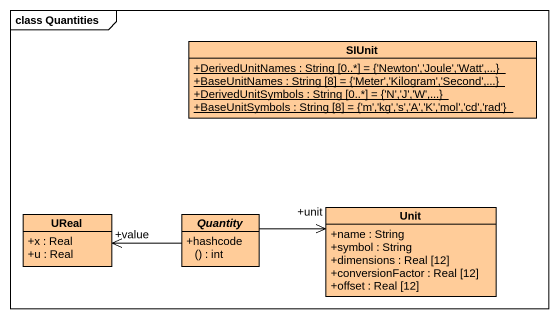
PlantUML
@startuml
mainframe class Quantities
hide circle
hide empty members
skinparam classAttributeIconSize 0
class SIUnit #FFCC99 {
  {static} +DerivedUnitNames : String [0..*] = {'Newton','Joule','Watt',...}
  {static} +BaseUnitNames : String [8] = {'Meter','Kilogram','Second',...}
  {static} +DerivedUnitSymbols : String [0..*] = {'N','J','W',...}
  {static} +BaseUnitSymbols : String [8] = {'m','kg','s','A','K','mol','cd','rad'}
}
class UReal #FFCC99 {
  +x : Real
  +u : Real
}
abstract class Quantity #FFCC99 {
  +hashcode() : int
}
class Unit #FFCC99 {
  +name : String
  +symbol : String
  +dimensions : Real [12]
  +conversionFactor : Real [12]
  +offset : Real [12]
}
Quantity -left-> "+value" UReal
Quantity -right-> "+unit" Unit
@enduml
